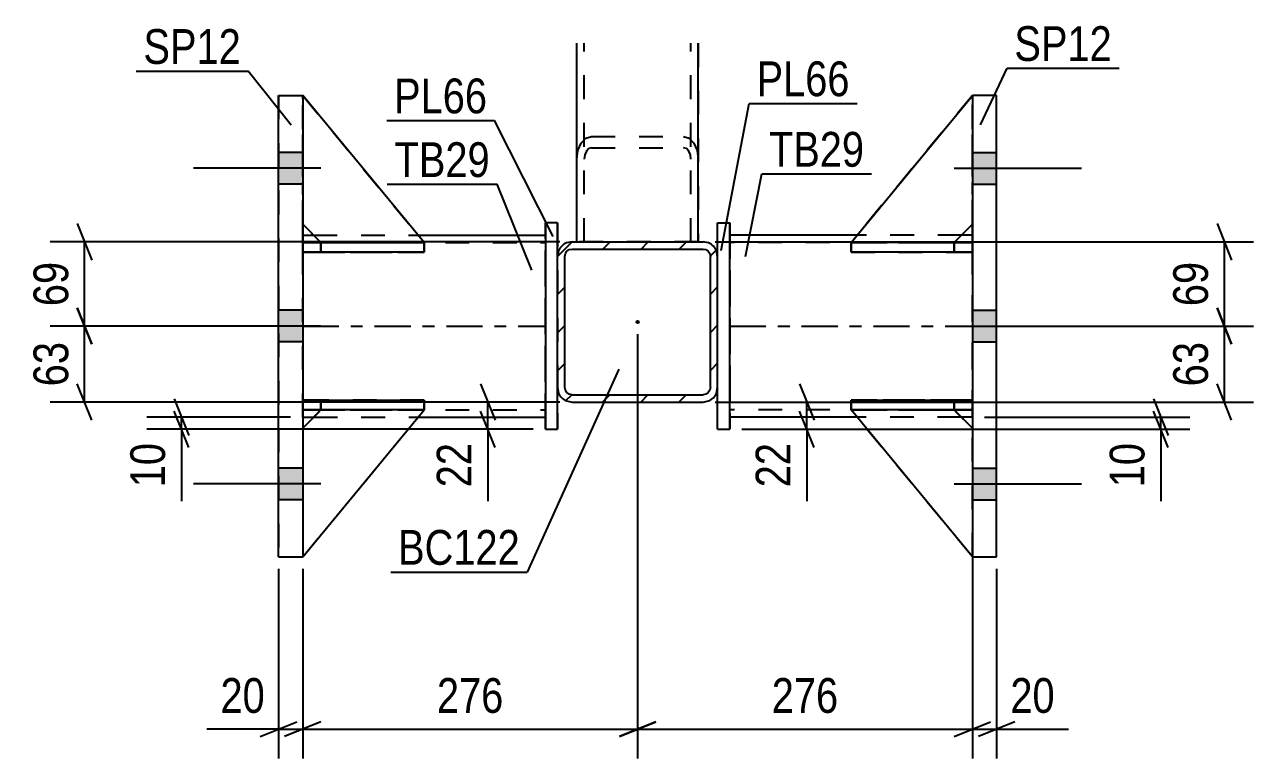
# Model space of a CAD drawing. Header units: millimetres. Extents: x 0 to 841, y 0 to 594.
# Drawn here: x 173 to 274.3, y 107.3 to 167.7 of the extents above; entities that cross this region are included whole.
import ezdxf

# ---------------------------------------------------------------- set-up
doc = ezdxf.new("R2010")
doc.units = ezdxf.units.MM
doc.linetypes.add('DXK_LINE_DOT2', pattern=[3.9198, 1.9599, -1.9599])
doc.linetypes.add('DXK_LINE_DOT3', pattern=[5.9187, 2.979, -0.9799, 0.9799, -0.9799])
doc.styles.add('Arial Narrow', font='ARIALN.TTF', dxfattribs={"height": 0.2})

# ---------------------------------------------------------------- blocks, each defined once
blk = doc.blocks.new('Part-272366259-1464 - 1378')
at = {"color": 7, "linetype": 'DXK_LINE_DOT2'}
for p, q in [((195.9, 151.26), (195.9, 161.87)), ((195.9, 161.87), (205.9, 149.76)), ((195.9, 161.87), (205.9, 149.76)), ((197.4, 149.76), (195.9, 151.26)), ((195.9, 151.26), (197.4, 149.76)), ((205.9, 149.76), (197.4, 149.76)), ((197.4, 149.76), (197.4, 149.76)), ((197.4, 149.76), (205.9, 149.76)), ((205.9, 149.76), (205.9, 149.76))]:
    blk.add_line(p, q, dxfattribs=at)
at = {"color": 7, "linetype": 'DXK_LINE_DOT3'}
for p, q in [((195.9, 149.76), (195.9, 161.87)), ((205.9, 149.76), (195.9, 149.76))]:
    blk.add_line(p, q, dxfattribs=at)
blk = doc.blocks.new('Part-272366259-1437 - 1378')
at = {"color": 7, "linetype": 'DXK_LINE_DOT2'}
for p, q in [((241.1, 135.96), (249.6, 135.96)), ((251.1, 123.87), (241.1, 135.96)), ((241.1, 135.96), (241.1, 135.96)), ((249.6, 135.96), (241.1, 135.96)), ((251.1, 123.87), (241.1, 135.96)), ((249.6, 135.96), (251.1, 134.46)), ((249.6, 135.96), (249.6, 135.96)), ((251.1, 134.46), (249.6, 135.96)), ((251.1, 134.46), (251.1, 123.87))]:
    blk.add_line(p, q, dxfattribs=at)
at = {"color": 7, "linetype": 'DXK_LINE_DOT3'}
for p, q in [((241.1, 135.96), (251.1, 135.96)), ((251.1, 135.96), (251.1, 123.87))]:
    blk.add_line(p, q, dxfattribs=at)
blk = doc.blocks.new('Part-272366259-1556 - 1378')
at = {"color": 2, "linetype": 'Continuous'}
for p, q in [((241.1, 149.76), (251.1, 161.87)), ((251.1, 161.87), (251.1, 161.87)), ((249.61, 149.77), (251.1, 151.26)), ((241.93, 149.76), (241.1, 149.76)), ((241.1, 149.76), (241.1, 149.76))]:
    blk.add_line(p, q, dxfattribs=at)
at = {"color": 7, "linetype": 'DXK_LINE_DOT2'}
for p, q in [((241.1, 149.76), (251.1, 161.87)), ((251.1, 161.87), (251.1, 161.87)), ((251.1, 151.26), (251.1, 161.87)), ((249.6, 149.76), (251.1, 151.26)), ((249.6, 149.76), (241.1, 149.76)), ((249.6, 149.76), (241.93, 149.76)), ((249.6, 149.76), (249.61, 149.77)), ((249.6, 149.76), (249.6, 149.76))]:
    blk.add_line(p, q, dxfattribs=at)
blk = doc.blocks.new('Part-272366259-1430 - 1378')
at = {"linetype": 'Continuous'}
h = blk.add_hatch(dxfattribs=at)
h.set_pattern_fill('', scale=0.7, style=0, pattern_type=0)
h.set_pattern_definition([(45, (218.101, 149.8112), (-1.57154, 1.57154), [])])
h.paths.add_polyline_path([(228.9, 149.81), (218.1, 149.81), (217.64, 149.72), (217.25, 149.46), (216.99, 149.07), (216.9, 148.61), (216.9, 137.81), (216.99, 137.35), (217.25, 136.96), (217.64, 136.7), (218.1, 136.61), (228.9, 136.61), (229.36, 136.7), (229.75, 136.96), (230.01, 137.35), (230.1, 137.81), (230.1, 148.61), (230.01, 149.07), (229.75, 149.46), (229.36, 149.72)])
h.paths.add_polyline_path([(229.46, 148.84), (229.5, 148.61), (229.5, 137.81), (229.46, 137.58), (229.33, 137.39), (229.13, 137.26), (228.9, 137.21), (218.1, 137.21), (217.87, 137.26), (217.68, 137.39), (217.55, 137.58), (217.5, 137.81), (217.5, 148.61), (217.55, 148.84), (217.68, 149.04), (217.87, 149.17), (218.1, 149.21), (228.9, 149.21), (229.13, 149.17), (229.33, 149.04)])
blk.add_hatch(color=30, dxfattribs=at).paths.add_polyline_path([(223.5, 143.11, -1), (223.5, 143.31, -1)])
at = {"color": 2, "linetype": 'Continuous'}
for p, q in [((216.99, 149.07), (216.9, 148.61)), ((217.55, 148.84), (217.68, 149.04)), ((218.1, 149.81), (217.64, 149.72)), ((217.68, 149.04), (217.87, 149.17)), ((217.87, 149.17), (218.1, 149.21)), ((218.1, 149.81), (218.1, 149.81)), ((218.1, 149.81), (228.9, 149.81)), ((218.1, 149.21), (218.1, 149.21)), ((218.1, 149.21), (228.9, 149.21)), ((228.9, 149.81), (228.9, 149.81)), ((229.36, 149.72), (228.9, 149.81)), ((228.9, 149.21), (228.9, 149.21)), ((228.9, 149.21), (229.13, 149.17)), ((229.13, 149.17), (229.33, 149.04)), ((229.33, 149.04), (229.46, 148.84)), ((230.1, 148.61), (230.01, 149.07)), ((216.9, 148.61), (216.9, 148.61)), ((216.9, 137.81), (216.9, 148.61)), ((217.5, 148.61), (217.55, 148.84)), ((217.5, 148.61), (217.5, 148.61)), ((217.5, 137.81), (217.5, 148.61)), ((229.46, 148.84), (229.5, 148.61)), ((229.5, 148.61), (229.5, 148.61)), ((229.5, 137.81), (229.5, 148.61)), ((230.1, 148.61), (230.1, 148.61)), ((230.1, 137.81), (230.1, 148.61)), ((216.9, 137.81), (216.9, 137.81)), ((216.9, 137.81), (216.99, 137.35)), ((217.5, 137.81), (217.5, 137.81)), ((217.55, 137.58), (217.5, 137.81)), ((229.5, 137.81), (229.46, 137.58)), ((229.5, 137.81), (229.5, 137.81)), ((230.01, 137.35), (230.1, 137.81)), ((230.1, 137.81), (230.1, 137.81)), ((217.68, 137.39), (217.55, 137.58)), ((217.87, 137.26), (217.68, 137.39)), ((218.1, 137.21), (217.87, 137.26)), ((218.1, 137.21), (218.1, 137.21)), ((218.1, 137.21), (228.9, 137.21)), ((229.13, 137.26), (228.9, 137.21)), ((228.9, 137.21), (228.9, 137.21)), ((229.33, 137.39), (229.13, 137.26)), ((229.46, 137.58), (229.33, 137.39)), ((217.64, 136.7), (218.1, 136.61)), ((218.1, 136.61), (218.1, 136.61)), ((218.1, 136.61), (228.9, 136.61)), ((228.9, 136.61), (229.36, 136.7)), ((228.9, 136.61), (228.9, 136.61))]:
    blk.add_line(p, q, dxfattribs=at)
at = {"color": 7, "linetype": 'DXK_LINE_DOT3'}
blk.add_line((223.5, 143.21), (223.5, 143.21), dxfattribs=at)
at = {"color": 30, "linetype": 'DXK_LINE_DOT3'}
blk.add_line((223.5, 143.21), (223.5, 143.21), dxfattribs=at)
at = {"color": 30, "linetype": 'Continuous'}
blk.add_circle((223.5, 143.21), 0.1, dxfattribs=at)
at = {"color": 2, "linetype": 'Continuous'}
for centre, start, end in [((218.1, 148.61), 112.5, 157.5), ((228.9, 148.61), 22.5, 67.5), ((218.1, 137.81), 202.5, 247.5), ((228.9, 137.81), 292.5, 337.5)]:
    blk.add_arc(centre, 1.2, start, end, dxfattribs=at)
blk = doc.blocks.new('Part-272366259-1563 - 1378')
at = {"color": 2, "linetype": 'Continuous'}
for p, q in [((241.6, 150.37), (231.1, 150.37)), ((251.1, 150.37), (250.21, 150.37)), ((241.59, 135.37), (231.1, 135.37)), ((251.1, 135.37), (250.19, 135.37))]:
    blk.add_line(p, q, dxfattribs=at)
at = {"color": 7, "linetype": 'DXK_LINE_DOT2'}
for p, q in [((231.1, 150.37), (231.1, 150.37)), ((231.1, 150.37), (231.1, 135.37)), ((231.1, 135.37), (231.1, 150.37)), ((250.21, 150.37), (241.6, 150.37)), ((251.1, 150.37), (251.1, 150.37)), ((251.1, 150.37), (251.1, 150.37)), ((251.1, 150.37), (251.1, 135.37)), ((251.1, 135.37), (251.1, 150.37)), ((231.1, 149.77), (231.1, 149.77)), ((251.1, 149.77), (231.1, 149.77)), ((231.1, 135.97), (231.1, 135.97)), ((251.1, 135.97), (231.1, 135.97)), ((231.1, 135.37), (231.1, 135.37)), ((250.19, 135.37), (241.59, 135.37)), ((251.1, 135.37), (251.1, 135.37)), ((251.1, 135.37), (251.1, 135.37))]:
    blk.add_line(p, q, dxfattribs=at)
at = {"color": 7, "linetype": 'DXK_LINE_DOT3'}
blk.add_line((231.1, 142.87), (251.1, 142.87), dxfattribs=at)
blk = doc.blocks.new('Part-272366259-1434 - 1378')
at = {"color": 7, "linetype": 'DXK_LINE_DOT2'}
for p, q in [((251.1, 161.87), (241.1, 149.76)), ((241.1, 149.76), (251.1, 161.87)), ((251.1, 151.26), (251.1, 161.87)), ((249.6, 149.76), (251.1, 151.26)), ((249.6, 149.76), (251.1, 151.26)), ((241.1, 149.76), (249.6, 149.76)), ((241.1, 149.76), (241.1, 149.76)), ((249.6, 149.76), (241.1, 149.76)), ((249.6, 149.76), (249.6, 149.76))]:
    blk.add_line(p, q, dxfattribs=at)
at = {"color": 7, "linetype": 'DXK_LINE_DOT3'}
for p, q in [((251.1, 149.76), (251.1, 161.87)), ((241.1, 149.76), (251.1, 149.76))]:
    blk.add_line(p, q, dxfattribs=at)
blk = doc.blocks.new('Part-272366259-1467 - 1378')
at = {"color": 7, "linetype": 'DXK_LINE_DOT2'}
for p, q in [((197.4, 135.96), (195.9, 134.46)), ((195.9, 123.87), (205.9, 135.96)), ((195.9, 134.46), (197.4, 135.96)), ((195.9, 123.87), (205.9, 135.96)), ((205.9, 135.96), (197.4, 135.96)), ((197.4, 135.96), (197.4, 135.96)), ((197.4, 135.96), (205.9, 135.96)), ((205.9, 135.96), (205.9, 135.96)), ((195.9, 134.46), (195.9, 123.87))]:
    blk.add_line(p, q, dxfattribs=at)
at = {"color": 7, "linetype": 'DXK_LINE_DOT3'}
for p, q in [((205.9, 135.96), (195.9, 135.96)), ((195.9, 135.96), (195.9, 123.87))]:
    blk.add_line(p, q, dxfattribs=at)
blk = doc.blocks.new('Part-272366259-1507 - 1378')
at = {"color": 2, "linetype": 'Continuous'}
for p, q in [((195.9, 148.97), (195.9, 149.77)), ((195.9, 149.77), (205.07, 149.77)), ((195.9, 149.77), (195.9, 149.77)), ((205.9, 148.97), (195.9, 148.97)), ((195.9, 148.97), (195.9, 148.97)), ((205.9, 149.77), (205.89, 149.77)), ((205.9, 148.97), (205.9, 149.77))]:
    blk.add_line(p, q, dxfattribs=at)
at = {"color": 7, "linetype": 'DXK_LINE_DOT2'}
for p, q in [((195.9, 148.97), (195.9, 149.77)), ((197.4, 149.77), (195.9, 149.77)), ((195.9, 148.97), (197.4, 148.97)), ((197.4, 148.97), (197.4, 149.77)), ((197.4, 149.77), (205.89, 149.77)), ((197.4, 148.97), (205.9, 148.97)), ((205.07, 149.77), (205.89, 149.77))]:
    blk.add_line(p, q, dxfattribs=at)
blk = doc.blocks.new('Part-272366259-1508 - 1378')
at = {"color": 2, "linetype": 'Continuous'}
for p, q in [((195.9, 135.97), (195.9, 136.77)), ((195.9, 136.77), (205.9, 136.77)), ((195.9, 136.77), (195.9, 136.77)), ((205.9, 135.97), (205.9, 136.77)), ((205.9, 135.97), (195.9, 135.97)), ((195.9, 135.97), (195.9, 135.97))]:
    blk.add_line(p, q, dxfattribs=at)
at = {"color": 7, "linetype": 'DXK_LINE_DOT2'}
for p, q in [((195.9, 135.97), (195.9, 136.77)), ((197.4, 136.77), (195.9, 136.77)), ((197.4, 135.97), (197.4, 136.77)), ((205.9, 136.77), (197.4, 136.77)), ((195.9, 135.97), (197.4, 135.97)), ((197.4, 135.97), (205.9, 135.97))]:
    blk.add_line(p, q, dxfattribs=at)
blk = doc.blocks.new('Part-272366259-1597 - 1378')
at = {"color": 2, "linetype": 'Continuous'}
for p, q in [((193.9, 161.87), (193.9, 161.87)), ((193.9, 161.87), (195.9, 161.87)), ((193.9, 123.87), (193.9, 161.87)), ((195.9, 161.87), (195.9, 123.87)), ((193.9, 123.87), (193.9, 123.87)), ((193.9, 123.87), (195.9, 123.87))]:
    blk.add_line(p, q, dxfattribs=at)
at = {"color": 7, "linetype": 'DXK_LINE_DOT2'}
for p, q in [((193.9, 161.87), (193.9, 123.87)), ((195.9, 161.87), (195.9, 123.87))]:
    blk.add_line(p, q, dxfattribs=at)
blk = doc.blocks.new('Part-272366259-1516 - 1378')
at = {"color": 7, "linetype": 'DXK_LINE_DOT2'}
for p, q in [((195.9, 149.77), (197.4, 149.77)), ((205.24, 149.77), (195.9, 149.77)), ((195.9, 149.77), (195.9, 149.77)), ((195.9, 149.77), (195.9, 148.97)), ((195.9, 149.77), (195.9, 148.97)), ((197.4, 148.97), (195.9, 148.97)), ((195.9, 148.97), (205.9, 148.97)), ((195.9, 148.97), (195.9, 148.97)), ((197.4, 149.77), (205.9, 149.77)), ((197.4, 149.77), (197.4, 148.97)), ((205.9, 148.97), (197.4, 148.97)), ((205.9, 149.77), (205.9, 148.97))]:
    blk.add_line(p, q, dxfattribs=at)
blk = doc.blocks.new('Part-272366259-1517 - 1378')
at = {"color": 7, "linetype": 'DXK_LINE_DOT2'}
for p, q in [((195.9, 136.77), (197.4, 136.77)), ((205.9, 136.77), (195.9, 136.77)), ((195.9, 136.77), (195.9, 136.77)), ((195.9, 136.77), (195.9, 135.97)), ((195.9, 136.77), (195.9, 135.97)), ((197.4, 136.77), (205.9, 136.77)), ((197.4, 136.77), (197.4, 135.97)), ((205.9, 136.77), (205.9, 135.97)), ((197.4, 135.97), (195.9, 135.97)), ((195.9, 135.97), (205.9, 135.97)), ((195.9, 135.97), (195.9, 135.97)), ((205.9, 135.97), (197.4, 135.97))]:
    blk.add_line(p, q, dxfattribs=at)
blk = doc.blocks.new('Part-272366259-1518 - 1378')
at = {"color": 2, "linetype": 'Continuous'}
for p, q in [((195.9, 161.87), (195.9, 161.87)), ((205.9, 149.76), (195.9, 161.87)), ((197.39, 149.77), (195.9, 151.26)), ((205.07, 149.76), (205.9, 149.76)), ((205.9, 149.76), (205.9, 149.76))]:
    blk.add_line(p, q, dxfattribs=at)
at = {"color": 7, "linetype": 'DXK_LINE_DOT2'}
for p, q in [((195.9, 161.87), (205.9, 149.76)), ((195.9, 151.26), (195.9, 161.87)), ((195.9, 161.87), (195.9, 161.87)), ((197.4, 149.76), (195.9, 151.26)), ((197.4, 149.76), (197.39, 149.77)), ((205.9, 149.76), (197.4, 149.76)), ((197.4, 149.76), (197.4, 149.76)), ((197.4, 149.76), (205.07, 149.76))]:
    blk.add_line(p, q, dxfattribs=at)
blk = doc.blocks.new('Part-272366259-1520 - 1378')
at = {"color": 2, "linetype": 'Continuous'}
for p, q in [((197.4, 135.96), (195.9, 134.46)), ((195.9, 123.87), (205.9, 135.96)), ((205.9, 135.96), (197.4, 135.96)), ((197.4, 135.96), (197.4, 135.96)), ((205.9, 135.96), (205.9, 135.96))]:
    blk.add_line(p, q, dxfattribs=at)
at = {"color": 7, "linetype": 'DXK_LINE_DOT2'}
for p, q in [((195.9, 134.46), (197.4, 135.96)), ((195.9, 123.87), (205.9, 135.96)), ((197.4, 135.96), (205.9, 135.96)), ((195.9, 134.46), (195.9, 123.87))]:
    blk.add_line(p, q, dxfattribs=at)
blk = doc.blocks.new('Part-272366259-1544 - 1378')
at = {"color": 7, "linetype": 'DXK_LINE_DOT2'}
for p, q in [((218.5, 149.81), (218.5, 166.17)), ((219.1, 149.81), (219.1, 166.17)), ((227.9, 149.81), (227.9, 166.17)), ((228.5, 166.17), (228.5, 149.81)), ((228.5, 149.81), (218.5, 149.81))]:
    blk.add_line(p, q, dxfattribs=at)
blk = doc.blocks.new('Part-272366259-1549 - 1378')
at = {"color": 2, "linetype": 'Continuous'}
for p, q in [((218.5, 149.81), (218.5, 166.17)), ((228.5, 149.81), (228.5, 166.17))]:
    blk.add_line(p, q, dxfattribs=at)
at = {"color": 7, "linetype": 'DXK_LINE_DOT2'}
for p, q in [((219.1, 149.81), (219.1, 166.17)), ((227.9, 149.81), (227.9, 166.17)), ((218.85, 157.94), (219.24, 158.35)), ((219.24, 158.35), (219.7, 158.49)), ((219.7, 158.49), (227.3, 158.49)), ((227.3, 158.49), (227.76, 158.35)), ((227.76, 158.35), (228.15, 157.94)), ((218.5, 156.63), (218.59, 157.34)), ((218.59, 157.34), (218.85, 157.94)), ((219.28, 157.28), (219.15, 156.98)), ((219.47, 157.49), (219.28, 157.28)), ((219.7, 157.56), (219.47, 157.49)), ((219.7, 157.56), (227.3, 157.56)), ((227.53, 157.49), (227.3, 157.56)), ((227.73, 157.28), (227.53, 157.49)), ((227.86, 156.98), (227.73, 157.28)), ((228.15, 157.94), (228.41, 157.34)), ((228.41, 157.34), (228.5, 156.63)), ((219.15, 156.98), (219.1, 156.63)), ((227.9, 156.63), (227.86, 156.98)), ((218.5, 149.81), (228.5, 149.81))]:
    blk.add_line(p, q, dxfattribs=at)
blk = doc.blocks.new('Part-272366259-1552 - 1378')
at = {"color": 2, "linetype": 'Continuous'}
for p, q in [((241.11, 149.77), (241.1, 149.77)), ((241.1, 149.77), (241.1, 148.97)), ((251.1, 148.97), (241.1, 148.97)), ((251.1, 149.77), (241.93, 149.77)), ((251.1, 149.77), (251.1, 149.77)), ((251.1, 149.77), (251.1, 148.97)), ((251.1, 148.97), (251.1, 148.97))]:
    blk.add_line(p, q, dxfattribs=at)
at = {"color": 7, "linetype": 'DXK_LINE_DOT2'}
for p, q in [((241.1, 148.97), (249.6, 148.97)), ((241.93, 149.77), (241.11, 149.77)), ((249.6, 149.77), (241.11, 149.77)), ((251.1, 149.77), (249.6, 149.77)), ((249.6, 149.77), (249.6, 148.97)), ((249.6, 148.97), (251.1, 148.97)), ((251.1, 149.77), (251.1, 148.97))]:
    blk.add_line(p, q, dxfattribs=at)
blk = doc.blocks.new('Part-272366259-1553 - 1378')
at = {"color": 2, "linetype": 'Continuous'}
for p, q in [((241.1, 136.77), (251.1, 136.77)), ((241.1, 136.77), (241.1, 135.97)), ((251.1, 136.77), (251.1, 136.77)), ((251.1, 136.77), (251.1, 135.97)), ((251.1, 135.97), (241.1, 135.97)), ((251.1, 135.97), (251.1, 135.97))]:
    blk.add_line(p, q, dxfattribs=at)
at = {"color": 7, "linetype": 'DXK_LINE_DOT2'}
for p, q in [((249.6, 136.77), (241.1, 136.77)), ((251.1, 136.77), (249.6, 136.77)), ((249.6, 136.77), (249.6, 135.97)), ((251.1, 136.77), (251.1, 135.97)), ((241.1, 135.97), (249.6, 135.97)), ((249.6, 135.97), (251.1, 135.97))]:
    blk.add_line(p, q, dxfattribs=at)
blk = doc.blocks.new('Part-272366259-1554 - 1378')
at = {"color": 7, "linetype": 'DXK_LINE_DOT2'}
for p, q in [((241.1, 148.97), (241.1, 149.77)), ((241.1, 149.77), (249.6, 149.77)), ((251.1, 149.77), (241.1, 149.77)), ((249.6, 148.97), (241.1, 148.97)), ((241.1, 148.97), (251.1, 148.97)), ((249.6, 148.97), (249.6, 149.77)), ((249.6, 149.77), (251.1, 149.77)), ((251.1, 148.97), (249.6, 148.97)), ((251.1, 148.97), (251.1, 149.77)), ((251.1, 148.97), (251.1, 149.77)), ((251.1, 149.77), (251.1, 149.77)), ((251.1, 148.97), (251.1, 148.97))]:
    blk.add_line(p, q, dxfattribs=at)
blk = doc.blocks.new('Part-272366259-1555 - 1378')
at = {"color": 7, "linetype": 'DXK_LINE_DOT2'}
for p, q in [((241.1, 135.97), (241.1, 136.77)), ((241.1, 136.77), (249.6, 136.77)), ((251.1, 136.77), (241.1, 136.77)), ((249.6, 135.97), (249.6, 136.77)), ((249.6, 136.77), (251.1, 136.77)), ((251.1, 135.97), (251.1, 136.77)), ((251.1, 135.97), (251.1, 136.77)), ((251.1, 136.77), (251.1, 136.77)), ((249.6, 135.97), (241.1, 135.97)), ((241.1, 135.97), (251.1, 135.97)), ((251.1, 135.97), (249.6, 135.97)), ((251.1, 135.97), (251.1, 135.97))]:
    blk.add_line(p, q, dxfattribs=at)
blk = doc.blocks.new('Part-272366259-1573 - 1378')
at = {"color": 2, "linetype": 'Continuous'}
for p, q in [((230.1, 151.37), (230.1, 151.37)), ((230.1, 151.37), (231.1, 151.37)), ((230.1, 148.61), (230.1, 151.37)), ((231.1, 151.37), (231.1, 151.37)), ((231.1, 134.37), (231.1, 151.37)), ((230.1, 134.37), (230.1, 137.81)), ((230.1, 134.37), (231.1, 134.37)), ((230.1, 134.37), (230.1, 134.37)), ((231.1, 134.37), (231.1, 134.37))]:
    blk.add_line(p, q, dxfattribs=at)
at = {"color": 7, "linetype": 'DXK_LINE_DOT2'}
for p, q in [((230.1, 134.37), (230.1, 151.37)), ((231.1, 151.37), (231.1, 134.37)), ((230.1, 137.81), (230.1, 148.61))]:
    blk.add_line(p, q, dxfattribs=at)
blk = doc.blocks.new('Part-272366259-1578 - 1378')
at = {"color": 2, "linetype": 'Continuous'}
for p, q in [((215.9, 151.37), (215.9, 151.37)), ((216.9, 151.37), (215.9, 151.37)), ((215.9, 151.37), (215.9, 134.37)), ((216.9, 151.37), (216.9, 151.37)), ((216.9, 148.61), (216.9, 151.37)), ((216.9, 134.37), (216.9, 137.81)), ((215.9, 134.37), (215.9, 134.37)), ((215.9, 134.37), (216.9, 134.37)), ((216.9, 134.37), (216.9, 134.37))]:
    blk.add_line(p, q, dxfattribs=at)
at = {"color": 7, "linetype": 'DXK_LINE_DOT2'}
for p, q in [((215.9, 134.37), (215.9, 151.37)), ((216.9, 151.37), (216.9, 134.37)), ((216.9, 137.81), (216.9, 148.61))]:
    blk.add_line(p, q, dxfattribs=at)
blk = doc.blocks.new('Part-272366259-1583 - 1378')
at = {"color": 2, "linetype": 'Continuous'}
for p, q in [((195.9, 150.37), (196.79, 150.37)), ((205.4, 150.37), (215.9, 150.37)), ((195.9, 135.37), (196.81, 135.37)), ((205.41, 135.37), (215.9, 135.37))]:
    blk.add_line(p, q, dxfattribs=at)
at = {"color": 7, "linetype": 'DXK_LINE_DOT2'}
for p, q in [((195.9, 150.37), (195.9, 150.37)), ((195.9, 150.37), (195.9, 135.37)), ((195.9, 135.37), (195.9, 150.37)), ((196.79, 150.37), (205.4, 150.37)), ((215.9, 150.37), (215.9, 150.37)), ((215.9, 150.37), (215.9, 135.37)), ((215.9, 135.37), (215.9, 150.37)), ((195.9, 149.77), (195.9, 149.77)), ((195.9, 149.77), (215.9, 149.77)), ((195.9, 135.97), (195.9, 135.97)), ((195.9, 135.97), (215.9, 135.97)), ((195.9, 135.37), (195.9, 135.37)), ((196.81, 135.37), (205.41, 135.37)), ((215.9, 135.37), (215.9, 135.37)), ((215.9, 135.37), (215.9, 135.37))]:
    blk.add_line(p, q, dxfattribs=at)
at = {"color": 7, "linetype": 'DXK_LINE_DOT3'}
blk.add_line((195.9, 142.87), (215.9, 142.87), dxfattribs=at)
blk = doc.blocks.new('Part-272366259-1592 - 1378')
at = {"color": 2, "linetype": 'Continuous'}
for p, q in [((253.1, 161.87), (251.1, 161.87)), ((251.1, 161.87), (251.1, 123.87)), ((253.1, 123.87), (253.1, 161.87)), ((251.1, 123.87), (253.1, 123.87))]:
    blk.add_line(p, q, dxfattribs=at)
at = {"color": 7, "linetype": 'DXK_LINE_DOT2'}
for p, q in [((251.1, 123.87), (251.1, 161.87)), ((253.1, 123.87), (253.1, 161.87))]:
    blk.add_line(p, q, dxfattribs=at)
blk = doc.blocks.new('Part-272366259-1599 - 1378')
at = {"color": 2, "linetype": 'Continuous'}
for p, q in [((241.1, 135.96), (241.1, 135.96)), ((249.6, 135.96), (241.1, 135.96)), ((251.1, 123.87), (241.1, 135.96)), ((249.6, 135.96), (249.6, 135.96)), ((249.6, 135.96), (251.1, 134.46))]:
    blk.add_line(p, q, dxfattribs=at)
at = {"color": 7, "linetype": 'DXK_LINE_DOT2'}
for p, q in [((241.1, 135.96), (249.6, 135.96)), ((251.1, 123.87), (241.1, 135.96)), ((249.6, 135.96), (251.1, 134.46)), ((251.1, 134.46), (251.1, 123.87))]:
    blk.add_line(p, q, dxfattribs=at)
blk = doc.blocks.new('Bolt-272366259-1604 - 1378')
at = {"linetype": 'Continuous'}
for points in [[(253.1, 154.57), (253.1, 157.17), (251.1, 157.17), (251.1, 154.57)], [(253.1, 154.57), (253.1, 157.17), (251.1, 157.17), (251.1, 154.57)], [(253.1, 154.57), (253.1, 157.17), (251.1, 157.17), (251.1, 154.57)], [(253.1, 141.57), (253.1, 144.17), (251.1, 144.17), (251.1, 141.57)], [(253.1, 141.57), (253.1, 144.17), (251.1, 144.17), (251.1, 141.57)], [(253.1, 128.57), (253.1, 131.17), (251.1, 131.17), (251.1, 128.57)], [(253.1, 128.57), (253.1, 131.17), (251.1, 131.17), (251.1, 128.57)], [(253.1, 128.57), (253.1, 131.17), (251.1, 131.17), (251.1, 128.57)]]:
    blk.add_hatch(color=1, dxfattribs=at).paths.add_polyline_path(points)
at = {"color": 1, "linetype": 'Continuous'}
for p, q in [((251.1, 157.17), (253.1, 157.17)), ((251.1, 157.17), (253.1, 157.17)), ((251.1, 157.17), (253.1, 157.17)), ((249.6, 155.87), (260.1, 155.87)), ((249.6, 155.87), (260.1, 155.87)), ((249.6, 155.87), (260.1, 155.87)), ((251.1, 154.57), (253.1, 154.57)), ((251.1, 154.57), (253.1, 154.57)), ((251.1, 154.57), (253.1, 154.57)), ((251.1, 144.17), (253.1, 144.17)), ((251.1, 144.17), (253.1, 144.17)), ((249.6, 142.87), (260.1, 142.87)), ((249.6, 142.87), (260.1, 142.87)), ((251.1, 141.57), (253.1, 141.57)), ((251.1, 141.57), (253.1, 141.57)), ((251.1, 131.17), (253.1, 131.17)), ((251.1, 131.17), (253.1, 131.17)), ((251.1, 131.17), (253.1, 131.17)), ((249.6, 129.87), (260.1, 129.87)), ((249.6, 129.87), (260.1, 129.87)), ((249.6, 129.87), (260.1, 129.87)), ((251.1, 128.57), (253.1, 128.57)), ((251.1, 128.57), (253.1, 128.57)), ((251.1, 128.57), (253.1, 128.57))]:
    blk.add_line(p, q, dxfattribs=at)
blk = doc.blocks.new('Bolt-272366259-1605 - 1378')
at = {"linetype": 'Continuous'}
for points in [[(195.9, 154.57), (195.9, 157.17), (193.9, 157.17), (193.9, 154.57)], [(195.9, 154.57), (195.9, 157.17), (193.9, 157.17), (193.9, 154.57)], [(195.9, 154.57), (195.9, 157.17), (193.9, 157.17), (193.9, 154.57)], [(195.9, 141.57), (195.9, 144.17), (193.9, 144.17), (193.9, 141.57)], [(195.9, 141.57), (195.9, 144.17), (193.9, 144.17), (193.9, 141.57)], [(195.9, 128.57), (195.9, 131.17), (193.9, 131.17), (193.9, 128.57)], [(195.9, 128.57), (195.9, 131.17), (193.9, 131.17), (193.9, 128.57)], [(195.9, 128.57), (195.9, 131.17), (193.9, 131.17), (193.9, 128.57)]]:
    blk.add_hatch(color=1, dxfattribs=at).paths.add_polyline_path(points)
at = {"color": 1, "linetype": 'Continuous'}
for p, q in [((195.9, 157.17), (193.9, 157.17)), ((195.9, 157.17), (193.9, 157.17)), ((195.9, 157.17), (193.9, 157.17)), ((197.4, 155.87), (186.9, 155.87)), ((197.4, 155.87), (186.9, 155.87)), ((197.4, 155.87), (186.9, 155.87)), ((195.9, 154.57), (193.9, 154.57)), ((195.9, 154.57), (193.9, 154.57)), ((195.9, 154.57), (193.9, 154.57)), ((195.9, 144.17), (193.9, 144.17)), ((195.9, 144.17), (193.9, 144.17)), ((197.4, 142.87), (186.9, 142.87)), ((197.4, 142.87), (186.9, 142.87)), ((195.9, 141.57), (193.9, 141.57)), ((195.9, 141.57), (193.9, 141.57)), ((195.9, 131.17), (193.9, 131.17)), ((195.9, 131.17), (193.9, 131.17)), ((195.9, 131.17), (193.9, 131.17)), ((197.4, 129.87), (186.9, 129.87)), ((197.4, 129.87), (186.9, 129.87)), ((197.4, 129.87), (186.9, 129.87)), ((195.9, 128.57), (193.9, 128.57)), ((195.9, 128.57), (193.9, 128.57)), ((195.9, 128.57), (193.9, 128.57))]:
    blk.add_line(p, q, dxfattribs=at)
blk = doc.blocks.new('StraightDimension-272366259-18370 - 1378')
at = {"color": 7, "linetype": 'Continuous'}
for p, q in [((177.32, 151.31), (178.52, 148.31)), ((217.1, 149.81), (175.07, 149.81)), ((177.92, 142.87), (177.92, 149.81)), ((178.52, 141.37), (177.32, 144.37)), ((189.57, 142.87), (175.07, 142.87))]:
    blk.add_line(p, q, dxfattribs=at)
at = {"color": 0}
blk.add_wipeout([(177.17, 148.77), (172.97, 148.77), (172.97, 143.91), (177.17, 143.91)], dxfattribs=at)
at = {"color": 3, "style": 'Arial Narrow'}
blk.add_text('69', height=2.863, rotation=90.0002, dxfattribs=at).set_placement((176.57, 144.51))
blk = doc.blocks.new('StraightDimension-272366259-18357 - 1378')
at = {"color": 7, "linetype": 'Continuous'}
for p, q in [((251.1, 123.92), (251.1, 107.26)), ((253.1, 122.87), (253.1, 107.26)), ((249.6, 109.06), (252.6, 110.26)), ((251.1, 109.66), (253.1, 109.66)), ((254.6, 110.26), (251.6, 109.06)), ((253.1, 109.66), (259.01, 109.66)), ((253.1, 109.66), (259.01, 109.66))]:
    blk.add_line(p, q, dxfattribs=at)
at = {"color": 0}
blk.add_wipeout([(258.48, 110.41), (258.48, 114.61), (253.63, 114.61), (253.63, 110.41)], dxfattribs=at)
at = {"color": 3, "style": 'Arial Narrow'}
blk.add_text('20', height=2.863, dxfattribs=at).set_placement((254.23, 111.01))
blk = doc.blocks.new('StraightDimension-272366259-18358 - 1378')
at = {"color": 7, "linetype": 'Continuous'}
for p, q in [((223.5, 142.21), (223.5, 107.26)), ((251.1, 123.92), (251.1, 107.26)), ((225, 110.26), (222, 109.06)), ((223.5, 109.66), (251.1, 109.66)), ((249.6, 109.06), (252.6, 110.26))]:
    blk.add_line(p, q, dxfattribs=at)
at = {"color": 0}
blk.add_wipeout([(240.64, 110.41), (240.64, 114.61), (233.96, 114.61), (233.96, 110.41)], dxfattribs=at)
at = {"color": 3, "style": 'Arial Narrow'}
blk.add_text('276', height=2.863, dxfattribs=at).set_placement((234.56, 111.01))
blk = doc.blocks.new('StraightDimension-272366259-18399 - 1378')
at = {"color": 7, "linetype": 'Continuous'}
for p, q in [((271.27, 151.31), (272.47, 148.31)), ((229.9, 149.81), (274.27, 149.81)), ((271.87, 142.87), (271.87, 149.81)), ((272.47, 141.37), (271.27, 144.37)), ((258.6, 142.87), (274.27, 142.87))]:
    blk.add_line(p, q, dxfattribs=at)
at = {"color": 0}
blk.add_wipeout([(271.12, 148.77), (266.92, 148.77), (266.92, 143.91), (271.12, 143.91)], dxfattribs=at)
at = {"color": 3, "style": 'Arial Narrow'}
blk.add_text('69', height=2.863, rotation=90.0002, dxfattribs=at).set_placement((270.52, 144.51))
blk = doc.blocks.new('StraightDimension-272366259-18465 - 1378')
at = {"color": 7, "linetype": 'Continuous'}
for p, q in [((266.03, 136.87), (267.23, 133.87)), ((267.23, 132.87), (266.03, 135.87)), ((252.1, 135.37), (269.03, 135.37)), ((266.63, 134.37), (266.63, 135.37)), ((232.1, 134.37), (269.03, 134.37)), ((266.63, 134.37), (266.63, 128.46)), ((266.63, 134.37), (266.63, 128.46))]:
    blk.add_line(p, q, dxfattribs=at)
at = {"color": 0}
blk.add_wipeout([(265.88, 133.85), (261.68, 133.85), (261.68, 128.99), (265.88, 128.99)], dxfattribs=at)
at = {"color": 3, "style": 'Arial Narrow'}
blk.add_text('10', height=2.863, rotation=90.0002, dxfattribs=at).set_placement((265.28, 129.59))
blk = doc.blocks.new('StraightDimension-272366259-18400 - 1378')
at = {"color": 7, "linetype": 'Continuous'}
for p, q in [((271.27, 144.37), (272.47, 141.37)), ((258.6, 142.87), (274.27, 142.87)), ((271.87, 136.61), (271.87, 142.87)), ((272.47, 135.11), (271.27, 138.11)), ((229.9, 136.61), (274.27, 136.61))]:
    blk.add_line(p, q, dxfattribs=at)
at = {"color": 0}
blk.add_wipeout([(271.12, 142.17), (266.92, 142.17), (266.92, 137.31), (271.12, 137.31)], dxfattribs=at)
at = {"color": 3, "style": 'Arial Narrow'}
blk.add_text('63', height=2.863, rotation=90.0002, dxfattribs=at).set_placement((270.52, 137.91))
blk = doc.blocks.new('StraightDimension-272366259-18459 - 1378')
at = {"color": 7, "linetype": 'Continuous'}
for p, q in [((185.3, 136.87), (186.5, 133.87)), ((186.5, 132.87), (185.3, 135.87)), ((194.9, 135.37), (183.05, 135.37)), ((185.9, 134.37), (185.9, 135.37)), ((214.9, 134.37), (183.05, 134.37)), ((185.9, 134.37), (185.9, 128.46)), ((185.9, 134.37), (185.9, 128.46))]:
    blk.add_line(p, q, dxfattribs=at)
at = {"color": 0}
blk.add_wipeout([(185.15, 133.85), (180.95, 133.85), (180.95, 128.99), (185.15, 128.99)], dxfattribs=at)
at = {"color": 3, "style": 'Arial Narrow'}
blk.add_text('10', height=2.863, rotation=90.0002, dxfattribs=at).set_placement((184.55, 129.59))
blk = doc.blocks.new('StraightDimension-272366259-18442 - 1378')
at = {"color": 7, "linetype": 'Continuous'}
for p, q in [((236.85, 138.11), (238.05, 135.11)), ((229.9, 136.61), (239.85, 136.61)), ((238.05, 132.87), (236.85, 135.87)), ((237.45, 134.37), (237.45, 136.61)), ((232.1, 134.37), (239.85, 134.37)), ((237.45, 134.37), (237.45, 128.46)), ((237.45, 134.37), (237.45, 128.46))]:
    blk.add_line(p, q, dxfattribs=at)
at = {"color": 0}
blk.add_wipeout([(236.7, 133.85), (232.5, 133.85), (232.5, 128.99), (236.7, 128.99)], dxfattribs=at)
at = {"color": 3, "style": 'Arial Narrow'}
blk.add_text('22', height=2.863, rotation=90.0002, dxfattribs=at).set_placement((236.1, 129.59))
blk = doc.blocks.new('StraightDimension-272366259-18371 - 1378')
at = {"color": 7, "linetype": 'Continuous'}
for p, q in [((177.32, 144.37), (178.52, 141.37)), ((189.57, 142.87), (175.07, 142.87)), ((177.92, 136.61), (177.92, 142.87)), ((178.52, 135.11), (177.32, 138.11)), ((217.1, 136.61), (175.07, 136.61))]:
    blk.add_line(p, q, dxfattribs=at)
at = {"color": 0}
blk.add_wipeout([(177.17, 142.17), (172.97, 142.17), (172.97, 137.31), (177.17, 137.31)], dxfattribs=at)
at = {"color": 3, "style": 'Arial Narrow'}
blk.add_text('63', height=2.863, rotation=90.0002, dxfattribs=at).set_placement((176.57, 137.91))
blk = doc.blocks.new('StraightDimension-272366259-18359 - 1378')
at = {"color": 7, "linetype": 'Continuous'}
for p, q in [((223.5, 142.21), (223.5, 107.26)), ((195.9, 122.87), (195.9, 107.26)), ((197.4, 110.26), (194.4, 109.06)), ((195.9, 109.66), (223.5, 109.66)), ((222, 109.06), (225, 110.26))]:
    blk.add_line(p, q, dxfattribs=at)
at = {"color": 0}
blk.add_wipeout([(213.04, 110.41), (213.04, 114.61), (206.36, 114.61), (206.36, 110.41)], dxfattribs=at)
at = {"color": 3, "style": 'Arial Narrow'}
blk.add_text('276', height=2.863, dxfattribs=at).set_placement((206.96, 111.01))
blk = doc.blocks.new('StraightDimension-272366259-18360 - 1378')
at = {"color": 7, "linetype": 'Continuous'}
for p, q in [((193.9, 122.87), (193.9, 107.26)), ((195.9, 122.87), (195.9, 107.26)), ((193.9, 109.66), (187.99, 109.66)), ((193.9, 109.66), (187.99, 109.66)), ((192.4, 109.06), (195.4, 110.26)), ((193.9, 109.66), (195.9, 109.66)), ((197.4, 110.26), (194.4, 109.06))]:
    blk.add_line(p, q, dxfattribs=at)
at = {"color": 0}
blk.add_wipeout([(193.38, 110.41), (193.38, 114.61), (188.52, 114.61), (188.52, 110.41)], dxfattribs=at)
at = {"color": 3, "style": 'Arial Narrow'}
blk.add_text('20', height=2.863, dxfattribs=at).set_placement((189.12, 111.01))
blk = doc.blocks.new('StraightDimension-272366259-18428 - 1378')
at = {"color": 7, "linetype": 'Continuous'}
for p, q in [((210.56, 138.11), (211.76, 135.11)), ((217.1, 136.61), (208.31, 136.61)), ((211.76, 132.87), (210.56, 135.87)), ((211.16, 134.37), (211.16, 136.61)), ((214.9, 134.37), (208.31, 134.37)), ((211.16, 134.37), (211.16, 128.46)), ((211.16, 134.37), (211.16, 128.46))]:
    blk.add_line(p, q, dxfattribs=at)
at = {"color": 0}
blk.add_wipeout([(210.41, 133.85), (206.21, 133.85), (206.21, 128.99), (210.41, 128.99)], dxfattribs=at)
at = {"color": 3, "style": 'Arial Narrow'}
blk.add_text('22', height=2.863, rotation=90.0002, dxfattribs=at).set_placement((209.81, 129.59))
blk = doc.blocks.new('Mark-272366259-1425 - 1378')
at = {"color": 30, "linetype": 'Continuous'}
for p in [(221.96, 139.32), (203.16, 122.61)]:
    blk.add_line(p, (214.41, 122.61), dxfattribs=at)
at = {"color": 0}
blk.add_wipeout([(213.81, 123.21), (213.81, 126.21), (203.76, 126.21), (203.76, 123.21)], dxfattribs=at)
blk.add_wipeout([(213.81, 123.21), (213.81, 126.21), (203.76, 126.21), (203.76, 123.21)], dxfattribs=at)
at = {"color": 3, "style": 'Arial Narrow'}
blk.add_text('BC122', height=2.863, dxfattribs=at).set_placement((203.76, 123.21))
blk = doc.blocks.new('Mark-272366259-1559 - 1378')
at = {"color": 30, "linetype": 'Continuous'}
for p, q in [((232.39, 148.6), (233.73, 155.4)), ((233.73, 155.4), (242.78, 155.4))]:
    blk.add_line(p, q, dxfattribs=at)
at = {"color": 0}
blk.add_wipeout([(242.18, 156), (242.18, 159), (234.33, 159), (234.33, 156)], dxfattribs=at)
blk.add_wipeout([(242.18, 156), (242.18, 159), (234.33, 159), (234.33, 156)], dxfattribs=at)
at = {"color": 3, "style": 'Arial Narrow'}
blk.add_text('TB29', height=2.863, dxfattribs=at).set_placement((234.33, 156))
blk = doc.blocks.new('Mark-272366259-1569 - 1378')
at = {"color": 30, "linetype": 'Continuous'}
for p, q in [((230.39, 149.11), (232.71, 161.21)), ((232.71, 161.21), (241.59, 161.21))]:
    blk.add_line(p, q, dxfattribs=at)
at = {"color": 0}
blk.add_wipeout([(240.99, 161.81), (240.99, 164.81), (233.31, 164.81), (233.31, 161.81)], dxfattribs=at)
blk.add_wipeout([(240.99, 161.81), (240.99, 164.81), (233.31, 164.81), (233.31, 161.81)], dxfattribs=at)
at = {"color": 3, "style": 'Arial Narrow'}
blk.add_text('PL66', height=2.863, dxfattribs=at).set_placement((233.31, 161.81))
blk = doc.blocks.new('Mark-272366259-1574 - 1378')
at = {"color": 30, "linetype": 'Continuous'}
for p in [(202.83, 159.8), (216.55, 150.26)]:
    blk.add_line(p, (211.71, 159.8), dxfattribs=at)
at = {"color": 0}
blk.add_wipeout([(211.11, 160.4), (211.11, 163.4), (203.43, 163.4), (203.43, 160.4)], dxfattribs=at)
blk.add_wipeout([(211.11, 160.4), (211.11, 163.4), (203.43, 163.4), (203.43, 160.4)], dxfattribs=at)
at = {"color": 3, "style": 'Arial Narrow'}
blk.add_text('PL66', height=2.863, dxfattribs=at).set_placement((203.43, 160.4))
blk = doc.blocks.new('Mark-272366259-1579 - 1378')
at = {"color": 30, "linetype": 'Continuous'}
for p in [(202.87, 154.55), (214.79, 147.48)]:
    blk.add_line(p, (211.92, 154.55), dxfattribs=at)
at = {"color": 0}
blk.add_wipeout([(211.32, 155.15), (211.32, 158.15), (203.47, 158.15), (203.47, 155.15)], dxfattribs=at)
blk.add_wipeout([(211.32, 155.15), (211.32, 158.15), (203.47, 158.15), (203.47, 155.15)], dxfattribs=at)
at = {"color": 3, "style": 'Arial Narrow'}
blk.add_text('TB29', height=2.863, dxfattribs=at).set_placement((203.47, 155.15))
blk = doc.blocks.new('Mark-272366259-1588 - 1378')
at = {"color": 30, "linetype": 'Continuous'}
for p, q in [((251.76, 159.44), (253.96, 164.11)), ((253.96, 164.11), (263.2, 164.11))]:
    blk.add_line(p, q, dxfattribs=at)
at = {"color": 0}
blk.add_wipeout([(262.6, 164.71), (262.6, 167.71), (254.56, 167.71), (254.56, 164.71)], dxfattribs=at)
blk.add_wipeout([(262.6, 164.71), (262.6, 167.71), (254.56, 167.71), (254.56, 164.71)], dxfattribs=at)
at = {"color": 3, "style": 'Arial Narrow'}
blk.add_text('SP12', height=2.863, dxfattribs=at).set_placement((254.56, 164.71))
blk = doc.blocks.new('Mark-272366259-1593 - 1378')
at = {"color": 30, "linetype": 'Continuous'}
for p in [(182.17, 163.87), (194.94, 159.41)]:
    blk.add_line(p, (191.41, 163.87), dxfattribs=at)
at = {"color": 0}
blk.add_wipeout([(190.81, 164.47), (190.81, 167.47), (182.77, 167.47), (182.77, 164.47)], dxfattribs=at)
blk.add_wipeout([(190.81, 164.47), (190.81, 167.47), (182.77, 167.47), (182.77, 164.47)], dxfattribs=at)
at = {"color": 3, "style": 'Arial Narrow'}
blk.add_text('SP12', height=2.863, dxfattribs=at).set_placement((182.77, 164.47))

msp = doc.modelspace()

# ---------------------------------------------------------------- block references
for name in ['Part-272366259-1544 - 1378', 'Part-272366259-1549 - 1378', 'Part-272366259-1597 - 1378', 'Part-272366259-1464 - 1378', 'Part-272366259-1518 - 1378', 'Part-272366259-1556 - 1378', 'Part-272366259-1434 - 1378', 'Part-272366259-1592 - 1378', 'Bolt-272366259-1605 - 1378', 'Bolt-272366259-1604 - 1378', 'Part-272366259-1578 - 1378', 'Part-272366259-1573 - 1378', 'Part-272366259-1583 - 1378', 'Part-272366259-1563 - 1378', 'Part-272366259-1507 - 1378', 'Part-272366259-1516 - 1378', 'Part-272366259-1430 - 1378', 'Part-272366259-1552 - 1378', 'Part-272366259-1554 - 1378', 'Part-272366259-1508 - 1378', 'Part-272366259-1517 - 1378', 'Part-272366259-1553 - 1378', 'Part-272366259-1555 - 1378', 'Part-272366259-1467 - 1378', 'Part-272366259-1520 - 1378', 'Part-272366259-1437 - 1378', 'Part-272366259-1599 - 1378']:
    msp.add_blockref(name, (0, 0))

# ---------------------------------------------------------------- next in the draw order: block references
for name in ['Mark-272366259-1593 - 1378', 'Mark-272366259-1588 - 1378', 'StraightDimension-272366259-18370 - 1378', 'StraightDimension-272366259-18459 - 1378', 'StraightDimension-272366259-18357 - 1378']:
    msp.add_blockref(name, (0, 0))

# ---------------------------------------------------------------- next in the draw order: block references
for name in ['Mark-272366259-1574 - 1378', 'StraightDimension-272366259-18371 - 1378', 'StraightDimension-272366259-18358 - 1378']:
    msp.add_blockref(name, (0, 0))

# ---------------------------------------------------------------- next in the draw order: block references
for name in ['Mark-272366259-1579 - 1378', 'StraightDimension-272366259-18399 - 1378', 'StraightDimension-272366259-18359 - 1378', 'StraightDimension-272366259-18465 - 1378']:
    msp.add_blockref(name, (0, 0))

# ---------------------------------------------------------------- next in the draw order: block references
for name in ['Mark-272366259-1559 - 1378', 'StraightDimension-272366259-18400 - 1378', 'StraightDimension-272366259-18428 - 1378', 'StraightDimension-272366259-18360 - 1378']:
    msp.add_blockref(name, (0, 0))

# ---------------------------------------------------------------- next in the draw order: block references
for name in ['Mark-272366259-1569 - 1378', 'Mark-272366259-1425 - 1378', 'StraightDimension-272366259-18442 - 1378']:
    msp.add_blockref(name, (0, 0))

doc.saveas('drawing.dxf')
